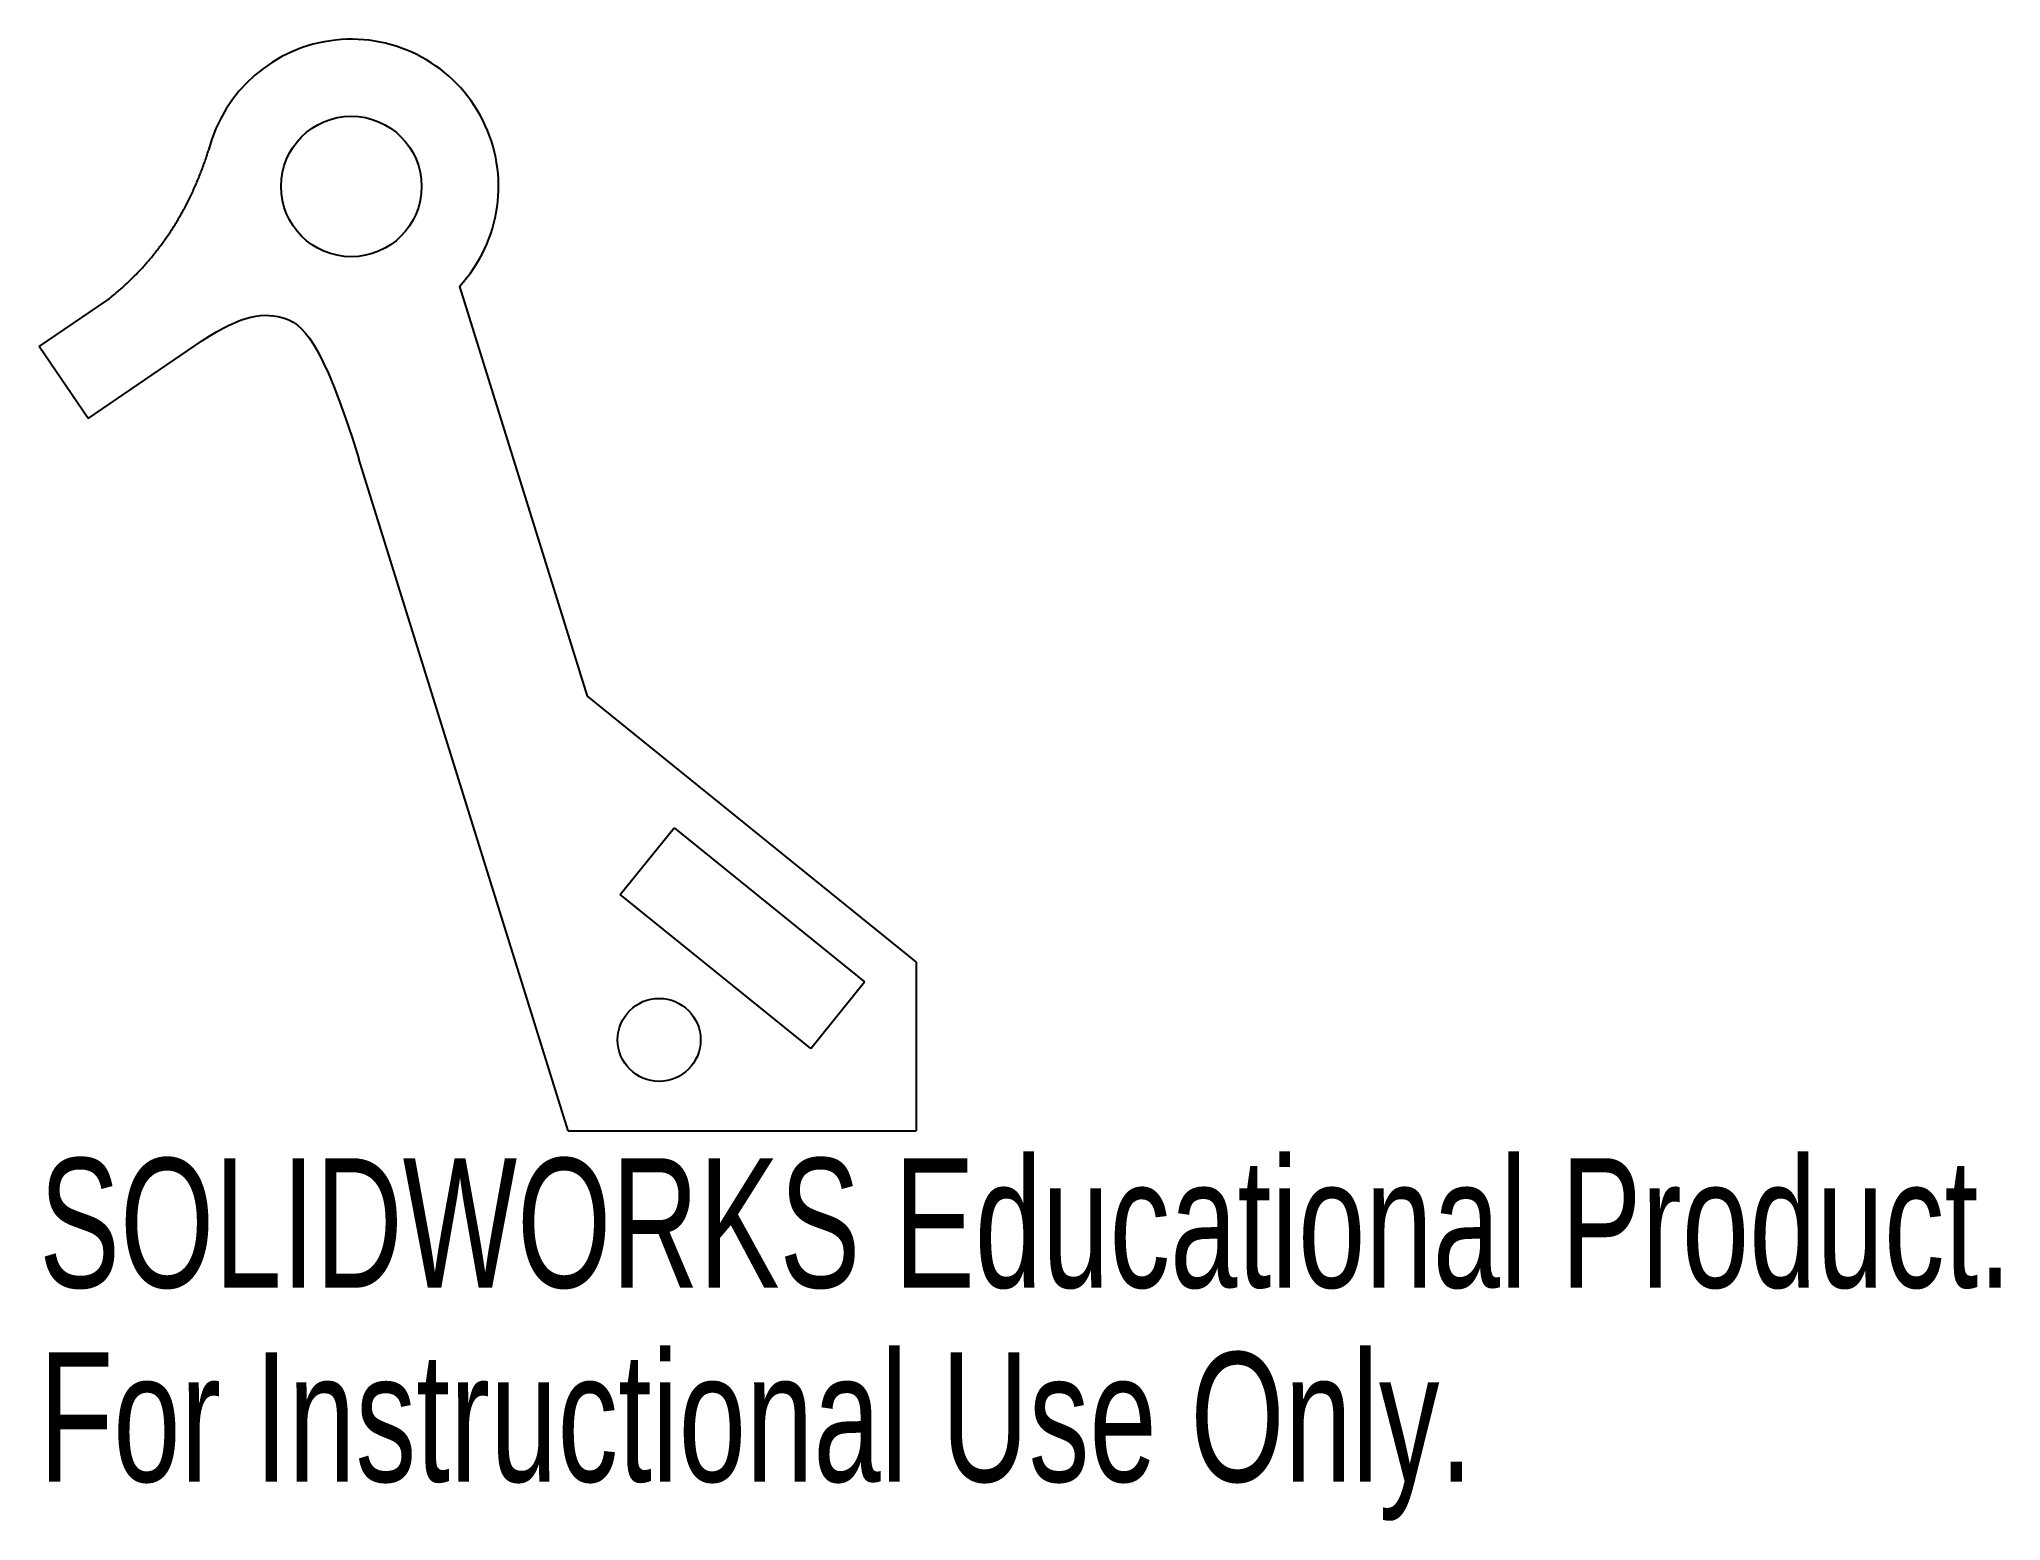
# Model space of a CAD drawing. Header units: millimetres. Extents: x -19.8 to 53.5, y -14.6 to 40.8.
import ezdxf

# ---------------------------------------------------------------- set-up
doc = ezdxf.new("R2010")
doc.units = ezdxf.units.MM
doc.styles.add('SLDTEXTSTYLE0', font='TXT', dxfattribs={"width": 0.7})

msp = doc.modelspace()

# ---------------------------------------------------------------- linework, layer by layer
at = {"color": 7, "linetype": 'Continuous', "lineweight": 25}
for p, q in [((-4.057, 31.544), (0.709, 16.232)), ((-19.755, 29.294), (-17.23, 31.016)), ((-17.924, 26.609), (-13.933, 29.33)), ((-17.924, 26.609), (-19.755, 29.294)), ((0, 0), (-7.813, 25.105)), ((0.709, 16.232), (13, 6.304)), ((1.945, 8.833), (3.956, 11.322)), ((3.956, 11.322), (11.074, 5.573)), ((9.063, 3.083), (1.945, 8.833)), ((13, 6.304), (13, 0)), ((9.063, 3.083), (11.074, 5.573)), ((0, 0), (13, 0))]:
    msp.add_line(p, q, dxfattribs=at)
for centre, radius in [((-8.098, 35.275), 2.625), ((3.4, 3.4), 1.55)]:
    msp.add_circle(centre, radius, dxfattribs=at)
msp.add_arc((-8.098, 35.275), 5.5, 317.28742, 165.69433, dxfattribs=at)
msp.add_open_spline([(-17.23, 31.016), (-14.514, 33.142), (-13.428, 36.634)], degree=2, dxfattribs=at)
msp.add_open_spline([(-13.933, 29.33), (-12.382, 30.408), (-10.692, 30.789), (-9.224, 29.61), (-7.813, 25.105)], degree=3, knots=[0, 0, 0, 0, 0.517104, 1, 1, 1, 1], dxfattribs=at)

# ---------------------------------------------------------------- texts
at = {"color": 7, "linetype": 'Continuous', "char_height": 4.83362, "attachment_point": 1, "style": 'SLDTEXTSTYLE0'}
for s, insert in [('SOLIDWORKS Educational Product.', (-19.755, -1.02)), ('For Instructional Use Only.', (-19.755, -8.27))]:
    msp.add_mtext(s, dxfattribs=dict(at, insert=insert))

doc.saveas('drawing.dxf')
